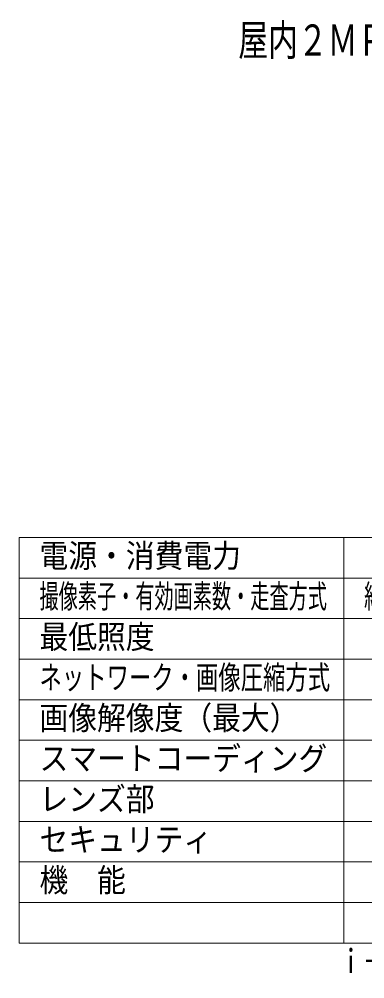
# Model space of a CAD drawing. Units: millimetres on the paper. Extents: x -63 to 65, y -59 to 59.
# Drawn here: x -62.7 to -20.1, y -59 to 59.3 of the extents above; entities that cross this region are included whole.
import ezdxf
from ezdxf.enums import TextEntityAlignment as Align

# ---------------------------------------------------------------- set-up
doc = ezdxf.new("R2010")
doc.units = ezdxf.units.MM
doc.layers.add('0-0_WAKU', color=4, linetype='Continuous', lineweight=9)
doc.layers.add('0-1_MOJI1', color=7, linetype='Continuous', lineweight=9)
doc.layers.add('0-5_相当品', color=4, linetype='Continuous')
doc.styles.add('ＭＳ ゴシック', font='')
doc.styles.get('ＭＳ ゴシック').set_extended_font_data('MS Gothic')

msp = doc.modelspace()

# ---------------------------------------------------------------- linework, layer by layer
at = {"layer": '0-0_WAKU', "color": 3}
for p, q in [((-62.685, -4.582), (62.315, -4.582)), ((-62.685, -54.582), (-62.685, -4.582)), ((-22.685, -54.582), (-22.685, -4.582)), ((-62.685, -54.582), (62.315, -54.582))]:
    msp.add_line(p, q, dxfattribs=at)
at = {"layer": '0-0_WAKU'}
for p, q in [((-62.685, -9.582), (62.315, -9.582)), ((-62.685, -14.582), (62.315, -14.582)), ((-62.685, -19.582), (62.315, -19.582)), ((62.315, -24.582), (-62.685, -24.582)), ((62.315, -29.582), (-62.685, -29.582)), ((-62.685, -34.582), (62.315, -34.582)), ((-62.685, -39.582), (62.315, -39.582)), ((-62.685, -44.582), (62.315, -44.582)), ((-62.685, -49.582), (62.315, -49.582))]:
    msp.add_line(p, q, dxfattribs=at)

# ---------------------------------------------------------------- texts
at = {"layer": '0-1_MOJI1', "style": 'ＭＳ ゴシック'}
for s, height, width, p in [('屋内２ＭＰドームＡＩカメラ：ＩＲＬＥＤ（天井埋込金具付）', 3.849, 0.7, (-35.685, 53.678)), ('電源・消費電力', 2.889, 0.9, (-60.185, -9.137)), ('撮像素子・有効画素数・走査方式', 2.886, 0.6, (-60.185, -14.137)), ('約１／２．８型 ＣＭＯＳセンサー・約２１０万画素・プログレッシブ', 2.886, 0.65, (-20.185, -14.137)), ('最低照度', 2.889, 0.9, (-60.185, -19.137)), ('ネットワーク・画像圧縮方式', 2.886, 0.7, (-60.185, -24.137)), ('画像解像度（最大）', 2.889, 0.9, (-60.185, -29.137)), ('スマートコーディング', 2.889, 0.9, (-60.185, -34.137)), ('レンズ部', 2.889, 0.9, (-60.185, -39.137)), ('セキュリティ', 2.889, 0.9, (-60.185, -44.137)), ('機\u3000能', 2.889, 0.9, (-60.185, -49.137))]:
    msp.add_text(s, height=height, dxfattribs=dict(at, width=width)).set_placement(p, align=Align.BOTTOM_LEFT)
at = {"layer": '0-5_相当品', "style": 'ＭＳ ゴシック', "width": 0.75}
msp.add_text('ｉ－ＰＲＯ：ＷＶ－Ｓ２１３６ＬＵＸ＋ＷＶ－ＱＥＭ１００ＷＵＸ', height=2.889, dxfattribs=at).set_placement((-23.285, -59.137), align=Align.BOTTOM_LEFT)

doc.saveas('drawing.dxf')
